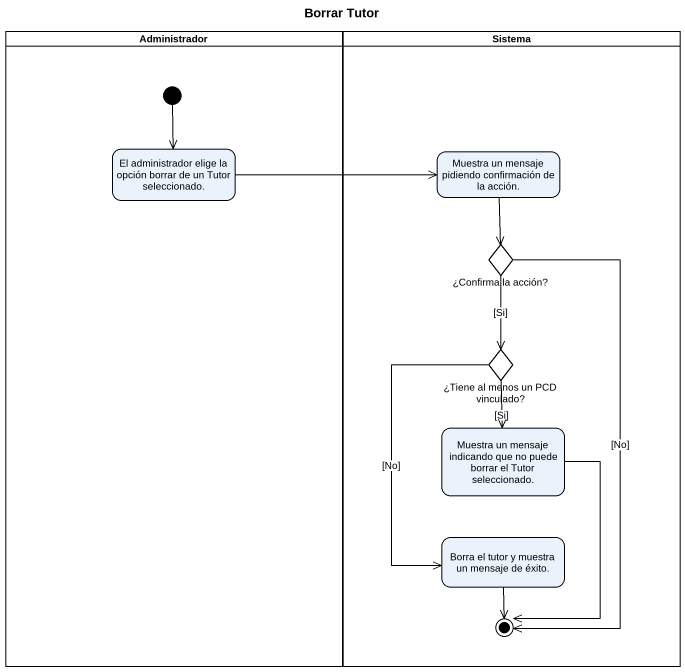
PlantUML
@startuml
title Borrar Tutor
hide empty description
state Administrador <<partition>> {
  state "El administrador elige la opción borrar de un Tutor seleccionado." as El_administrador_elige_la
  [*] --> El_administrador_elige_la
}
state Sistema <<partition>> {
  state "Muestra un mensaje pidiendo confirmación de la acción." as Muestra_un_mensaje_pidiendo
  state "¿Confirma la acción?" as Confirma_la_acción <<choice>>
  state "¿Tiene al menos un PCD vinculado?" as Tiene_al_menos_un_PCD <<choice>>
  state "Muestra un mensaje indicando que no puede borrar el Tutor seleccionado." as Muestra_un_mensaje
  state "Borra el tutor y muestra un mensaje de éxito." as Borra_el_tutor_y_muestra_un
  Confirma_la_acción --> [*] : [No]
  Muestra_un_mensaje --> [*]
  Borra_el_tutor_y_muestra_un --> [*]
}
El_administrador_elige_la -right-> Muestra_un_mensaje_pidiendo
Muestra_un_mensaje_pidiendo --> Confirma_la_acción
Confirma_la_acción --> Tiene_al_menos_un_PCD : [Si]
Tiene_al_menos_un_PCD --> Muestra_un_mensaje : [Si]
Tiene_al_menos_un_PCD --> Borra_el_tutor_y_muestra_un : [No]
@enduml
